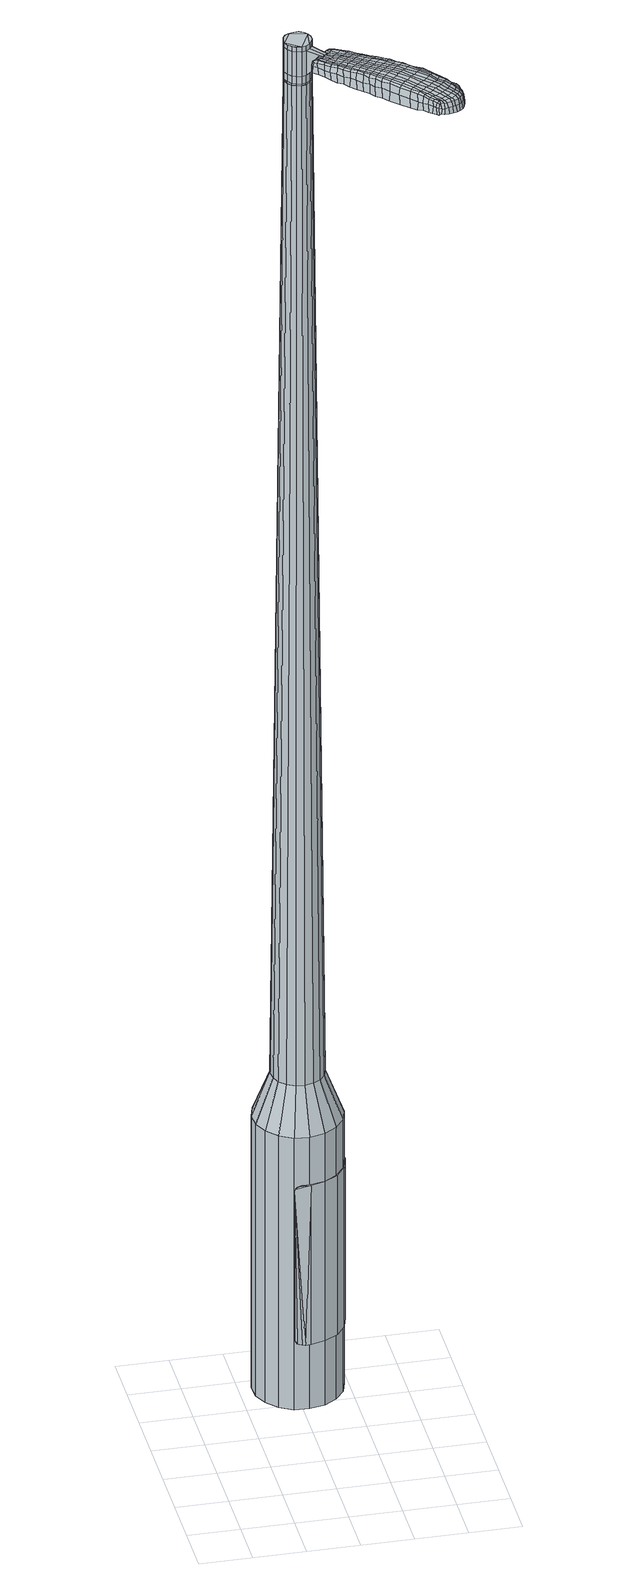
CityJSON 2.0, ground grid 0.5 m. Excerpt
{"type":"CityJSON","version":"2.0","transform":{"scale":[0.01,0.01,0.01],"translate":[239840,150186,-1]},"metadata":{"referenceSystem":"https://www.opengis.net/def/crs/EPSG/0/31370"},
"CityObjects":{
"object1":{"type":"GenericCityObject","attributes":{"cluster":799,"mean_distance_to_centroid":0.333,"new_centroid_x":239841.02,"new_centroid_y":150188.33,"mean_distance_to_camera":9.36,"H1":23.93,"H2":23.91,"Z_final":110.8,"cluster2":-1,"proj_x":239835.91,"proj_y":150193.07,"id_line":88924,"bearing_l":42.87,"distance":6.96,"orientation":"right","G_obj":312.87},"geometry":[{"type":"MultiSurface","lod":"2","boundaries":[[[0,1,2,3]],[[1,4,5,2]],[[4,6,7,5]],[[6,8,9,7]],[[8,10,11,9]],[[10,12,13,11]],[[12,14,15,13]],[[14,16,17,15]],[[16,18,19,17]],[[18,20,21,19]],[[20,22,23,21]],[[22,24,25,23]],[[24,26,27,25]],[[26,28,29,27]],[[28,30,31,29]],[[30,32,33,31]],[[32,34,35,33]],[[34,0,3,35]],[[36,37,38,39]],[[38,40,41,42]],[[41,43,42]],[[42,44,45,46]],[[45,47,46]],[[46,48,49,50]],[[49,51,50]],[[42,46,50,38]],[[50,52,39,38]],[[53,36,39]],[[2,5,7,35]],[[7,9,11,15]],[[11,13,15]],[[15,17,19,23]],[[19,21,23]],[[23,25,27,31]],[[27,29,31]],[[15,23,31,7]],[[31,33,35,7]],[[3,2,35]],[[1,0,54,55]],[[0,34,56,54]],[[34,32,57,56]],[[32,30,58,57]],[[30,28,59,58]],[[28,26,60,59]],[[26,24,61,60]],[[24,22,62,61]],[[22,20,63,62]],[[20,18,64,63]],[[18,16,65,64]],[[16,14,66,65]],[[14,12,67,66]],[[12,10,68,67]],[[10,8,69,68]],[[8,6,70,69]],[[6,4,71,70]],[[4,1,55,71]],[[55,54,72,73]],[[54,56,74,72]],[[56,57,75,74]],[[57,58,76,75]],[[58,59,77,76]],[[59,60,78,77]],[[60,61,79,78]],[[61,62,80,79]],[[62,63,81,80]],[[63,64,82,81]],[[64,65,83,82]],[[65,66,84,83]],[[66,67,85,84]],[[67,68,86,85]],[[68,69,87,86]],[[69,70,88,87]],[[70,71,89,88]],[[71,55,73,89]],[[72,90,91,92]],[[74,93,90,72]],[[75,94,93,74]],[[76,95,94,75]],[[77,96,95,76]],[[97,98,96,77]],[[99,100,98,97]],[[80,101,100,99]],[[81,102,101,80]],[[103,104,102,81]],[[105,106,104,103]],[[107,108,106,105]],[[109,110,108,107]],[[86,111,110,109]],[[112,113,111,86]],[[114,115,113,112]],[[116,117,115,114]],[[92,91,117,116]],[[118,119,120,121]],[[122,118,121,123]],[[124,122,123,125]],[[126,124,125,127]],[[128,126,127,129]],[[130,128,129,131]],[[132,130,131,133]],[[134,132,133,135]],[[136,134,135,137]],[[138,136,137,139]],[[140,138,139,141]],[[142,140,141,143]],[[144,142,143,145]],[[146,144,145,147]],[[148,146,147,149]],[[150,148,149,151]],[[73,72,92]],[[78,97,77]],[[78,79,99,97]],[[79,80,99]],[[82,103,81]],[[82,83,105,103]],[[83,84,107,105]],[[84,85,109,107]],[[85,86,109]],[[87,112,86]],[[87,88,114,112]],[[88,89,116,114]],[[89,73,92,116]],[[152,91,90]],[[152,153,117,91]],[[153,154,115,117]],[[154,155,113,115]],[[155,111,113]],[[156,110,111]],[[156,157,108,110]],[[157,158,106,108]],[[158,159,104,106]],[[159,102,104]],[[160,100,101]],[[160,161,98,100]],[[161,96,98]],[[39,52,150,162]],[[152,90,163,151]],[[53,39,162,119]],[[90,93,120,163]],[[36,53,119,118]],[[93,94,121,120]],[[37,36,118,122]],[[94,95,123,121]],[[38,37,122,124]],[[95,96,125,123]],[[40,38,124,126]],[[96,161,127,125]],[[41,40,126,128]],[[161,160,129,127]],[[43,41,128,130]],[[160,101,131,129]],[[42,43,130,132]],[[101,102,133,131]],[[44,42,132,134]],[[102,159,135,133]],[[45,44,134,136]],[[159,158,137,135]],[[47,45,136,138]],[[158,157,139,137]],[[46,47,138,140]],[[157,156,141,139]],[[48,46,140,142]],[[156,111,143,141]],[[49,48,142,144]],[[111,155,145,143]],[[51,49,144,146]],[[155,154,147,145]],[[50,51,146,148]],[[154,153,149,147]],[[52,50,148,150]],[[153,152,151,149]],[[150,151,164,165]],[[151,163,166,164]],[[163,120,167,166]],[[120,119,168,167]],[[119,162,169,168]],[[162,150,165,169]],[[170,171,172,173]],[[174,170,173,175]],[[170,174,176,177]],[[171,170,177,178]],[[179,180,181,182]],[[183,179,182,184]],[[179,183,185,186]],[[180,179,186,187]],[[188,189,190,191]],[[192,188,191,193]],[[188,192,194,195]],[[189,188,195,196]],[[197,198,199,200]],[[201,197,200,202]],[[197,201,203,204]],[[198,197,204,205]],[[206,207,208,209]],[[210,206,209,211]],[[206,210,212,213]],[[207,206,213,214]],[[215,216,217,218]],[[219,215,218,220]],[[215,219,221,222]],[[216,215,222,223]],[[224,225,226,227]],[[216,224,227,217]],[[224,216,223,228]],[[225,224,228,229]],[[230,231,232,233]],[[225,230,233,226]],[[230,225,229,234]],[[231,230,234,235]],[[236,174,175,237]],[[231,236,237,232]],[[236,231,235,238]],[[174,236,238,176]],[[239,240,241,242]],[[243,239,242,244]],[[239,243,245,246]],[[240,239,246,247]],[[248,249,250,251]],[[240,248,251,241]],[[248,240,247,252]],[[249,248,252,253]],[[254,255,256,257]],[[249,254,257,250]],[[254,249,253,258]],[[255,254,258,259]],[[260,261,262,263]],[[255,260,263,256]],[[260,255,259,264]],[[261,260,264,265]],[[266,171,178,267]],[[261,266,267,262]],[[266,261,265,268]],[[171,266,268,172]],[[269,270,271,272]],[[273,269,272,274]],[[269,273,275,276]],[[270,269,276,277]],[[278,279,280,281]],[[270,278,281,271]],[[278,270,277,282]],[[279,278,282,283]],[[284,285,286,287]],[[279,284,287,280]],[[284,279,283,288]],[[285,284,288,289]],[[290,183,184,291]],[[285,290,291,286]],[[290,285,289,292]],[[183,290,292,185]],[[293,294,295,296]],[[297,293,296,298]],[[293,297,299,300]],[[294,293,300,301]],[[302,303,304,305]],[[294,302,305,295]],[[302,294,301,306]],[[303,302,306,307]],[[308,309,310,311]],[[303,308,311,304]],[[308,303,307,312]],[[309,308,312,313]],[[314,315,316,317]],[[309,314,317,310]],[[314,309,313,318]],[[315,314,318,319]],[[320,180,187,321]],[[315,320,321,316]],[[320,315,319,322]],[[180,320,322,181]],[[323,209,208,324]],[[325,323,324,326]],[[323,325,327,328]],[[209,323,328,211]],[[329,325,326,330]],[[331,329,330,332]],[[329,331,333,334]],[[325,329,334,327]],[[335,331,332,336]],[[337,335,336,338]],[[335,337,339,340]],[[331,335,340,333]],[[341,337,338,342]],[[343,341,342,344]],[[341,343,345,346]],[[337,341,346,339]],[[347,343,344,348]],[[198,347,348,199]],[[347,198,205,349]],[[343,347,349,345]],[[350,351,196,195]],[[352,350,195,194]],[[350,352,353,354]],[[351,350,354,355]],[[356,357,355,354]],[[358,356,354,353]],[[356,358,359,360]],[[357,356,360,361]],[[362,363,361,360]],[[364,362,360,359]],[[362,364,365,366]],[[363,362,366,367]],[[368,369,367,366]],[[370,368,366,365]],[[368,370,203,201]],[[369,368,201,202]],[[371,372,373,374]],[[273,371,374,275]],[[371,273,274,375]],[[372,371,375,376]],[[377,192,193,378]],[[372,377,378,373]],[[377,372,376,379]],[[192,377,379,194]],[[380,381,382,383]],[[219,380,383,221]],[[380,219,220,384]],[[381,380,384,385]],[[386,387,388,389]],[[381,386,389,382]],[[386,381,385,390]],[[387,386,390,391]],[[392,189,196,393]],[[387,392,393,388]],[[392,387,391,394]],[[189,392,394,190]],[[395,396,397,398]],[[177,395,398,178]],[[395,177,176,399]],[[396,395,399,400]],[[401,402,403,404]],[[396,401,404,397]],[[401,396,400,405]],[[402,401,405,406]],[[407,200,199,408]],[[402,407,408,403]],[[407,402,406,409]],[[200,407,409,202]],[[410,411,412,413]],[[182,410,413,184]],[[410,182,181,414]],[[411,410,414,415]],[[416,204,203,417]],[[411,416,417,412]],[[416,411,415,418]],[[204,416,418,205]],[[419,420,421,422]],[[297,419,422,299]],[[419,297,298,423]],[[420,419,423,424]],[[425,210,211,426]],[[420,425,426,421]],[[425,420,424,427]],[[210,425,427,212]],[[428,429,430,431]],[[243,428,431,245]],[[428,243,244,432]],[[429,428,432,433]],[[434,435,436,437]],[[429,434,437,430]],[[434,429,433,438]],[[435,434,438,439]],[[440,207,214,441]],[[435,440,441,436]],[[440,435,439,442]],[[207,440,442,208]],[[443,444,433,432]],[[242,443,432,244]],[[443,242,241,445]],[[444,443,445,446]],[[447,448,439,438]],[[444,447,438,433]],[[447,444,446,449]],[[448,447,449,450]],[[451,324,208,442]],[[448,451,442,439]],[[451,448,450,452]],[[324,451,452,326]],[[453,454,455,456]],[[300,453,456,301]],[[453,300,299,422]],[[454,453,422,421]],[[457,328,327,458]],[[454,457,458,455]],[[457,454,421,426]],[[328,457,426,211]],[[459,460,446,445]],[[251,459,445,241]],[[459,251,250,461]],[[460,459,461,462]],[[463,464,450,449]],[[460,463,449,446]],[[463,460,462,465]],[[464,463,465,466]],[[467,330,326,452]],[[464,467,452,450]],[[467,464,466,468]],[[330,467,468,332]],[[469,470,471,472]],[[306,469,472,307]],[[469,306,301,456]],[[470,469,456,455]],[[473,334,333,474]],[[470,473,474,471]],[[473,470,455,458]],[[334,473,458,327]],[[475,476,462,461]],[[257,475,461,250]],[[475,257,256,477]],[[476,475,477,478]],[[479,480,466,465]],[[476,479,465,462]],[[479,476,478,481]],[[480,479,481,482]],[[483,336,332,468]],[[480,483,468,466]],[[483,480,482,484]],[[336,483,484,338]],[[485,486,487,488]],[[312,485,488,313]],[[485,312,307,472]],[[486,485,472,471]],[[489,340,339,490]],[[486,489,490,487]],[[489,486,471,474]],[[340,489,474,333]],[[491,492,478,477]],[[263,491,477,256]],[[491,263,262,493]],[[492,491,493,494]],[[495,496,482,481]],[[492,495,481,478]],[[495,492,494,497]],[[496,495,497,498]],[[499,342,338,484]],[[496,499,484,482]],[[499,496,498,500]],[[342,499,500,344]],[[501,502,503,504]],[[318,501,504,319]],[[501,318,313,488]],[[502,501,488,487]],[[505,346,345,506]],[[502,505,506,503]],[[505,502,487,490]],[[346,505,490,339]],[[507,508,494,493]],[[267,507,493,262]],[[507,267,178,398]],[[508,507,398,397]],[[509,510,498,497]],[[508,509,497,494]],[[509,508,397,404]],[[510,509,404,403]],[[511,348,344,500]],[[510,511,500,498]],[[511,510,403,408]],[[348,511,408,199]],[[512,513,415,414]],[[322,512,414,181]],[[512,322,319,504]],[[513,512,504,503]],[[514,349,205,418]],[[513,514,418,415]],[[514,513,503,506]],[[349,514,506,345]],[[515,516,376,375]],[[272,515,375,274]],[[515,272,271,517]],[[516,515,517,518]],[[519,352,194,379]],[[516,519,379,376]],[[519,516,518,520]],[[352,519,520,353]],[[521,522,523,524]],[[222,521,524,223]],[[521,222,221,383]],[[522,521,383,382]],[[525,526,527,528]],[[522,525,528,523]],[[525,522,382,389]],[[526,525,389,388]],[[529,351,355,530]],[[526,529,530,527]],[[529,526,388,393]],[[351,529,393,196]],[[531,532,518,517]],[[281,531,517,271]],[[531,281,280,533]],[[532,531,533,534]],[[535,358,353,520]],[[532,535,520,518]],[[535,532,534,536]],[[358,535,536,359]],[[537,538,539,540]],[[228,537,540,229]],[[537,228,223,524]],[[538,537,524,523]],[[541,542,543,544]],[[538,541,544,539]],[[541,538,523,528]],[[542,541,528,527]],[[545,357,361,546]],[[542,545,546,543]],[[545,542,527,530]],[[357,545,530,355]],[[547,548,534,533]],[[287,547,533,280]],[[547,287,286,549]],[[548,547,549,550]],[[551,364,359,536]],[[548,551,536,534]],[[551,548,550,552]],[[364,551,552,365]],[[553,554,555,556]],[[234,553,556,235]],[[553,234,229,540]],[[554,553,540,539]],[[557,558,559,560]],[[554,557,560,555]],[[557,554,539,544]],[[558,557,544,543]],[[561,363,367,562]],[[558,561,562,559]],[[561,558,543,546]],[[363,561,546,361]],[[563,564,550,549]],[[291,563,549,286]],[[563,291,184,413]],[[564,563,413,412]],[[565,370,365,552]],[[564,565,552,550]],[[565,564,412,417]],[[370,565,417,203]],[[566,567,400,399]],[[238,566,399,176]],[[566,238,235,556]],[[567,566,556,555]],[[568,569,406,405]],[[567,568,405,400]],[[568,567,555,560]],[[569,568,560,559]],[[570,369,202,409]],[[569,570,409,406]],[[570,569,559,562]],[[369,570,562,367]],[[571,572,573,574]],[[574,573,575,576]],[[577,575,573,578]],[[578,573,572,579]],[[580,581,582,583]],[[583,582,584,585]],[[586,584,582,587]],[[587,582,581,588]],[[589,590,591,592]],[[592,591,593,594]],[[595,593,591,596]],[[596,591,590,597]],[[598,599,600,601]],[[601,600,602,603]],[[604,602,600,605]],[[605,600,599,606]],[[607,608,609,610]],[[610,609,611,612]],[[613,611,609,614]],[[614,609,608,615]],[[616,617,618,619]],[[619,618,620,621]],[[622,620,618,623]],[[623,618,617,624]],[[625,626,627,628]],[[628,627,617,616]],[[624,617,627,629]],[[629,627,626,630]],[[631,632,633,634]],[[634,633,626,625]],[[630,626,633,635]],[[635,633,632,636]],[[576,575,637,638]],[[638,637,632,631]],[[636,632,637,639]],[[639,637,575,577]],[[640,641,642,643]],[[643,642,644,645]],[[646,644,642,647]],[[647,642,641,648]],[[649,650,651,652]],[[652,651,641,640]],[[648,641,651,653]],[[653,651,650,654]],[[655,656,657,658]],[[658,657,650,649]],[[654,650,657,659]],[[659,657,656,660]],[[661,662,663,664]],[[664,663,656,655]],[[660,656,663,665]],[[665,663,662,666]],[[579,572,667,668]],[[668,667,662,661]],[[666,662,667,669]],[[669,667,572,571]],[[670,671,672,673]],[[673,672,674,675]],[[676,674,672,677]],[[677,672,671,678]],[[679,680,681,682]],[[682,681,671,670]],[[678,671,681,683]],[[683,681,680,684]],[[685,686,687,688]],[[688,687,680,679]],[[684,680,687,689]],[[689,687,686,690]],[[585,584,691,692]],[[692,691,686,685]],[[690,686,691,693]],[[693,691,584,586]],[[694,695,696,697]],[[697,696,698,699]],[[700,698,696,701]],[[701,696,695,702]],[[703,704,705,706]],[[706,705,695,694]],[[702,695,705,707]],[[707,705,704,708]],[[709,710,711,712]],[[712,711,704,703]],[[708,704,711,713]],[[713,711,710,714]],[[715,716,717,718]],[[718,717,710,709]],[[714,710,717,719]],[[719,717,716,720]],[[588,581,721,722]],[[722,721,716,715]],[[720,716,721,723]],[[723,721,581,580]],[[607,610,724,725]],[[725,724,726,727]],[[728,726,724,729]],[[729,724,610,612]],[[727,726,730,731]],[[731,730,732,733]],[[734,732,730,735]],[[735,730,726,728]],[[733,732,736,737]],[[737,736,738,739]],[[740,738,736,741]],[[741,736,732,734]],[[739,738,742,743]],[[743,742,744,745]],[[746,744,742,747]],[[747,742,738,740]],[[745,744,748,749]],[[749,748,599,598]],[[606,599,748,750]],[[750,748,744,746]],[[597,751,752,596]],[[596,752,753,595]],[[754,753,752,755]],[[755,752,751,756]],[[756,757,758,755]],[[755,758,759,754]],[[760,759,758,761]],[[761,758,757,762]],[[762,763,764,761]],[[761,764,765,760]],[[766,765,764,767]],[[767,764,763,768]],[[768,769,770,767]],[[767,770,771,766]],[[604,771,770,602]],[[602,770,769,603]],[[772,773,774,775]],[[775,774,674,676]],[[675,674,774,776]],[[776,774,773,777]],[[594,593,778,779]],[[779,778,773,772]],[[777,773,778,780]],[[780,778,593,595]],[[781,782,783,784]],[[784,783,620,622]],[[621,620,783,785]],[[785,783,782,786]],[[787,788,789,790]],[[790,789,782,781]],[[786,782,789,791]],[[791,789,788,792]],[[597,590,793,794]],[[794,793,788,787]],[[792,788,793,795]],[[795,793,590,589]],[[796,797,798,799]],[[799,798,578,579]],[[577,578,798,800]],[[800,798,797,801]],[[802,803,804,805]],[[805,804,797,796]],[[801,797,804,806]],[[806,804,803,807]],[[598,601,808,809]],[[809,808,803,802]],[[807,803,808,810]],[[810,808,601,603]],[[811,812,813,814]],[[814,813,583,585]],[[580,583,813,815]],[[815,813,812,816]],[[604,605,817,818]],[[818,817,812,811]],[[816,812,817,819]],[[819,817,605,606]],[[820,821,698,822]],[[822,698,700]],[[699,698,821,823]],[[612,611,824,825]],[[825,824,821,820]],[[823,821,824,826]],[[826,824,611,613]],[[827,828,829,646]],[[829,644,646]],[[645,644,829,830]],[[830,829,828,831]],[[832,833,834,835]],[[835,834,828,827]],[[831,828,834,836]],[[836,834,833,837]],[[615,608,838,839]],[[839,838,833,832]],[[837,833,838,840]],[[840,838,608,607]],[[831,841,842,830]],[[830,842,643,645]],[[640,643,842,843]],[[843,842,841,844]],[[837,845,846,836]],[[836,846,841,831]],[[844,841,846,847]],[[847,846,845,848]],[[607,725,849,840]],[[840,849,845,837]],[[848,845,849,850]],[[850,849,725,727]],[[851,852,853,854]],[[854,853,701,702]],[[700,701,853,822]],[[822,853,852,820]],[[728,729,855,856]],[[856,855,852,851]],[[820,852,855,825]],[[825,855,729,612]],[[844,857,843]],[[843,857,652,640]],[[649,652,857,858]],[[858,857,859]],[[848,860,861,847]],[[847,861,857,844]],[[859,857,861,862]],[[862,861,860,863]],[[727,731,864,850]],[[850,864,860,848]],[[863,860,864,865]],[[865,864,731,733]],[[866,867,868]],[[868,867,707,708]],[[702,707,867,854]],[[854,867,866,851]],[[734,735,869,870]],[[870,869,866,868]],[[851,866,869,856]],[[856,869,735,728]],[[859,871,872,858]],[[858,872,658,649]],[[655,658,872,873]],[[873,872,871,874]],[[863,875,876,862]],[[862,876,871,859]],[[874,871,876,877]],[[877,876,875,878]],[[733,737,879,865]],[[865,879,875,863]],[[878,875,879,880]],[[880,879,737,739]],[[881,882,883,884]],[[884,883,713,714]],[[708,713,883,868]],[[883,882,868]],[[740,741,885,886]],[[886,885,882,881]],[[868,882,885,870]],[[870,885,741,734]],[[874,887,888,873]],[[873,888,664,655]],[[661,664,888,889]],[[889,888,887,890]],[[878,891,892,877]],[[877,892,887,874]],[[890,887,892,893]],[[893,892,891,894]],[[739,743,895,880]],[[880,895,891,878]],[[894,891,895,896]],[[896,895,743,745]],[[897,898,899,900]],[[900,899,719,720]],[[714,719,899,884]],[[884,899,898,881]],[[746,747,901,902]],[[902,901,898,897]],[[881,898,901,886]],[[886,901,747,740]],[[890,903,904,889]],[[889,904,668,661]],[[579,668,904,799]],[[799,904,903,796]],[[894,905,906,893]],[[893,906,903,890]],[[796,903,906,805]],[[805,906,905,802]],[[745,749,907,896]],[[896,907,905,894]],[[802,905,907,809]],[[809,907,749,598]],[[816,908,909,815]],[[815,909,723,580]],[[720,723,909,900]],[[900,909,908,897]],[[606,750,910,819]],[[819,910,908,816]],[[897,908,910,902]],[[902,910,750,746]],[[777,911,912,776]],[[776,912,673,675]],[[670,673,912,913]],[[913,912,911,914]],[[595,753,915,780]],[[780,915,911,777]],[[914,911,915,916]],[[916,915,753,754]],[[917,918,919,920]],[[920,919,623,624]],[[622,623,919,784]],[[784,919,918,781]],[[921,922,923,924]],[[924,923,918,917]],[[781,918,923,790]],[[790,923,922,787]],[[756,751,925,926]],[[926,925,922,921]],[[787,922,925,794]],[[794,925,751,597]],[[914,927,928,913]],[[913,928,682,670]],[[679,682,928,929]],[[929,928,927,930]],[[754,759,931,916]],[[916,931,927,914]],[[930,927,931,932]],[[932,931,759,760]],[[933,934,935,936]],[[936,935,629,630]],[[624,629,935,920]],[[920,935,934,917]],[[937,938,939,940]],[[940,939,934,933]],[[917,934,939,924]],[[924,939,938,921]],[[762,757,941,942]],[[942,941,938,937]],[[921,938,941,926]],[[926,941,757,756]],[[930,943,944,929]],[[929,944,688,679]],[[685,688,944,945]],[[945,944,943,946]],[[760,765,947,932]],[[932,947,943,930]],[[946,943,947,948]],[[948,947,765,766]],[[949,950,951,952]],[[952,951,635,636]],[[630,635,951,936]],[[936,951,950,933]],[[953,954,955,956]],[[956,955,950,949]],[[933,950,955,940]],[[940,955,954,937]],[[768,763,957,958]],[[958,957,954,953]],[[937,954,957,942]],[[942,957,763,762]],[[946,959,960,945]],[[945,960,692,685]],[[585,692,960,814]],[[814,960,959,811]],[[766,771,961,948]],[[948,961,959,946]],[[811,959,961,818]],[[818,961,771,604]],[[801,962,963,800]],[[800,963,639,577]],[[636,639,963,952]],[[952,963,962,949]],[[807,964,965,806]],[[806,965,962,801]],[[949,962,965,956]],[[956,965,964,953]],[[603,769,966,810]],[[810,966,964,807]],[[953,964,966,958]],[[958,966,769,768]],[[571,574,173,172]],[[574,576,175,173]],[[586,587,186,185]],[[587,588,187,186]],[[589,592,191,190]],[[592,594,193,191]],[[613,614,213,212]],[[614,615,214,213]],[[616,619,218,217]],[[619,621,220,218]],[[625,628,227,226]],[[628,616,217,227]],[[631,634,233,232]],[[634,625,226,233]],[[576,638,237,175]],[[638,631,232,237]],[[646,647,246,245]],[[647,648,247,246]],[[648,653,252,247]],[[653,654,253,252]],[[654,659,258,253]],[[659,660,259,258]],[[660,665,264,259]],[[665,666,265,264]],[[666,669,268,265]],[[669,571,172,268]],[[676,677,276,275]],[[677,678,277,276]],[[678,683,282,277]],[[683,684,283,282]],[[684,689,288,283]],[[689,690,289,288]],[[690,693,292,289]],[[693,586,185,292]],[[694,697,296,295]],[[697,699,298,296]],[[703,706,305,304]],[[706,694,295,305]],[[709,712,311,310]],[[712,703,304,311]],[[715,718,317,316]],[[718,709,310,317]],[[588,722,321,187]],[[722,715,316,321]],[[772,775,374,373]],[[775,676,275,374]],[[594,779,378,193]],[[779,772,373,378]],[[621,785,384,220]],[[785,786,385,384]],[[786,791,390,385]],[[791,792,391,390]],[[792,795,394,391]],[[795,589,190,394]],[[699,423,298]],[[699,823,424,423]],[[823,826,427,424]],[[826,613,212,427]],[[827,646,431,430]],[[646,245,431]],[[832,835,437,436]],[[835,827,430,437]],[[615,839,441,214]],[[839,832,436,441]],[[967,968,969,970]],[[971,972,970,969]],[[973,974,975,976]],[[977,978,979,980]],[[968,981,982,969]],[[983,971,969,982]],[[984,973,976,985]],[[986,987,978,977]],[[981,988,989,982]],[[989,990,983,982]],[[991,984,985,992]],[[993,987,986,994]],[[988,995,996,989]],[[996,997,990,989]],[[998,991,992,999]],[[1000,993,994,1001]],[[1002,1003,1004,1005]],[[1006,1007,1003,1002]],[[1006,1008,1009,1007]],[[1008,1010,1011,1009]],[[1012,1013,1014,1015]],[[1016,1017,1013,1012]],[[1018,1019,1017,1016]],[[1020,1021,1019,1018]],[[1015,1004,1003,1012]],[[1012,1003,1007,1016]],[[1007,1009,1018,1016]],[[1009,1011,1020,1018]],[[976,975,972,971]],[[985,976,971,983]],[[990,992,985,983]],[[997,999,992,990]],[[977,980,974,973]],[[986,977,973,984]],[[994,986,984,991]],[[1001,994,991,998]],[[978,1002,1005,979]],[[987,1006,1002,978]],[[1008,1006,987,993]],[[1010,1008,993,1000]],[[1022,1023,1024,1025]],[[1024,1026,1027,1028]],[[1024,1028,1029,1030]],[[1024,1030,1025]],[[1031,1022,1025,1032]],[[1033,1032,1025,1034]],[[1035,1034,1025]],[[1036,1024,1023,1037]],[[1038,1036,1037,1039]],[[1040,1038,1039,1041]],[[1042,1040,1041,1043]],[[1044,1042,1043,1045]],[[1045,1046,1047,1048]],[[1045,1048,1049,1050]],[[1045,1050,1051,1052]],[[1051,1053,1054,1055]],[[1051,1055,1056,1057]],[[1051,1057,1052]],[[1045,1052,1044]],[[1058,1059,1023,1022]],[[1060,1061,1026,1024]],[[1062,1063,1035,1025]],[[1059,1064,1037,1023]],[[1065,1060,1024,1036]],[[1064,1066,1039,1037]],[[1067,1065,1036,1038]],[[1066,1068,1041,1039]],[[1069,1067,1038,1040]],[[1068,1070,1043,1041]],[[1071,1069,1040,1042]],[[1070,1072,1045,1043]],[[1073,1071,1042,1044]],[[1072,1074,1046,1045]],[[1075,1076,1053,1051]],[[1077,1073,1044,1052]],[[1047,1046,1074,1078]],[[1048,1047,1078,1079]],[[1049,1048,1079,1080]],[[1050,1049,1080,1081]],[[1051,1050,1081,1075]],[[1082,1058,1022,1031]],[[1083,1082,1031,1032]],[[1084,1083,1032,1033]],[[1085,1084,1033,1034]],[[1063,1085,1034,1035]],[[1027,1026,1061,1086]],[[1054,1053,1076,1087]],[[1028,1027,1086,1088]],[[1029,1028,1088,1089]],[[1030,1029,1089,1090]],[[1025,1030,1090,1062]],[[1055,1054,1087,1091]],[[1056,1055,1091,1092]],[[1057,1056,1092,1093]],[[1052,1057,1093,1077]]]}]}
},
"vertices":[
[133,202,384],[121,194,384],[121,194,96],[133,202,96],[106,191,384],[106,191,96],[92,192,384],[92,192,96],[79,199,384],[79,199,96],[69,210,384],[69,210,96],[63,223,384],[63,223,96],[62,238,384],[62,238,96],[66,252,384],[66,252,96],[75,264,384],[75,264,96],[88,272,384],[88,272,96],[102,275,384],[102,275,96],[117,273,384],[117,273,96],[130,267,384],[130,267,96],[140,256,384],[140,256,96],[145,242,384],[145,242,96],[146,228,384],[146,228,96],[142,214,384],[142,214,96],[117,231,1524],[117,236,1524],[115,240,1524],[113,223,1524],[112,244,1524],[108,246,1524],[99,245,1524],[103,246,1524],[95,243,1524],[92,239,1524],[91,230,1524],[91,235,1524],[93,226,1524],[96,222,1524],[105,219,1524],[100,220,1524],[109,220,1524],[116,227,1524],[121,214,429],[114,210,429],[126,221,429],[129,230,429],[129,238,429],[125,247,429],[119,253,429],[111,257,429],[103,258,429],[94,256,429],[87,251,429],[82,244,429],[79,236,429],[80,227,429],[83,219,429],[89,213,429],[97,209,429],[105,208,429],[113,223,1483],[109,220,1483],[116,227,1483],[117,231,1483],[117,236,1483],[115,240,1483],[112,244,1483],[108,246,1483],[103,246,1483],[99,245,1483],[95,243,1483],[92,239,1483],[91,235,1483],[91,230,1483],[93,226,1483],[96,222,1483],[100,220,1483],[105,219,1483],[113,223,1485],[109,221,1485],[109,221,1483],[116,227,1485],[117,231,1485],[117,236,1485],[115,240,1485],[112,243,1483],[112,243,1485],[108,245,1483],[108,245,1485],[103,246,1485],[99,245,1485],[95,242,1483],[95,242,1485],[93,239,1483],[93,239,1485],[91,234,1483],[91,234,1485],[92,230,1483],[92,230,1485],[93,226,1485],[96,223,1483],[96,223,1485],[100,221,1483],[100,221,1485],[105,220,1483],[105,220,1485],[117,231,1519],[116,227,1519],[116,227,1493],[117,231,1493],[117,236,1519],[117,236,1493],[115,240,1519],[115,240,1493],[112,244,1519],[112,244,1493],[108,246,1519],[108,246,1493],[103,246,1519],[103,246,1493],[99,245,1519],[99,245,1493],[95,243,1519],[95,243,1493],[92,239,1519],[92,239,1493],[91,235,1519],[91,235,1493],[91,230,1519],[91,230,1493],[93,226,1519],[93,226,1493],[96,222,1519],[96,222,1493],[100,220,1519],[100,220,1493],[105,219,1519],[105,219,1493],[109,220,1519],[109,220,1493],[109,220,1485],[105,219,1485],[100,220,1485],[96,222,1485],[91,230,1485],[91,235,1485],[92,239,1485],[95,243,1485],[108,246,1485],[112,244,1485],[113,223,1519],[113,223,1493],[124,207,1513],[124,207,1518],[126,209,1513],[128,212,1513],[128,212,1518],[126,209,1518],[162,142,1519],[157,147,1518],[157,145,1509],[162,140,1510],[168,135,1519],[167,133,1510],[168,137,1526],[162,143,1525],[158,149,1525],[190,168,1519],[185,173,1518],[184,172,1525],[189,167,1525],[196,162,1519],[195,161,1526],[198,162,1510],[192,168,1510],[187,173,1509],[227,102,1519],[225,100,1519],[225,99,1513],[228,101,1513],[230,106,1519],[230,105,1513],[229,107,1524],[226,103,1524],[224,101,1524],[177,156,1530],[172,162,1529],[170,159,1529],[175,154,1530],[183,150,1531],[181,147,1531],[186,152,1530],[180,159,1530],[175,164,1529],[122,215,1512],[120,214,1512],[121,213,1517],[123,214,1517],[124,217,1512],[125,216,1517],[125,217,1506],[123,215,1506],[121,213,1506],[203,99,1519],[201,101,1519],[200,100,1512],[203,98,1512],[205,98,1518],[205,96,1512],[206,99,1522],[204,100,1523],[201,102,1524],[197,105,1519],[193,108,1519],[193,107,1512],[197,103,1512],[198,106,1524],[194,110,1525],[189,112,1519],[183,118,1519],[183,116,1511],[188,111,1511],[189,114,1526],[184,120,1526],[175,127,1519],[175,125,1510],[176,128,1526],[115,199,1513],[120,193,1513],[120,194,1518],[115,200,1517],[112,203,1512],[113,203,1516],[111,202,1506],[115,197,1507],[120,191,1507],[124,187,1514],[129,181,1515],[130,183,1520],[125,188,1519],[124,185,1507],[129,179,1507],[134,175,1515],[139,170,1516],[139,171,1522],[134,177,1521],[134,174,1508],[138,168,1508],[143,164,1517],[148,158,1517],[149,160,1524],[144,166,1523],[143,162,1508],[148,156,1509],[153,153,1518],[153,154,1524],[153,151,1509],[230,123,1519],[228,126,1519],[227,125,1524],[229,122,1523],[231,121,1518],[230,121,1522],[233,121,1512],[232,123,1512],[230,126,1512],[225,130,1519],[222,134,1519],[220,134,1525],[224,129,1524],[227,130,1512],[223,134,1512],[218,139,1519],[212,145,1519],[211,144,1526],[216,138,1526],[220,139,1511],[214,145,1511],[205,153,1519],[203,153,1526],[207,153,1510],[137,219,1513],[143,214,1513],[144,214,1507],[139,219,1507],[133,223,1512],[134,223,1506],[133,222,1516],[136,219,1517],[141,214,1518],[148,209,1514],[154,203,1515],[155,204,1507],[150,209,1507],[147,208,1519],[152,203,1520],[159,198,1515],[164,193,1516],[166,193,1508],[161,198,1508],[157,198,1521],[163,193,1522],[170,188,1517],[175,183,1517],[177,183,1509],[172,188,1508],[168,188,1523],[173,183,1524],[180,178,1518],[182,178,1509],[178,177,1524],[126,210,1519],[125,209,1519],[131,205,1520],[130,203,1520],[134,207,1520],[129,212,1519],[137,200,1522],[135,198,1522],[142,194,1523],[140,192,1523],[144,196,1523],[139,202,1521],[147,189,1524],[145,187,1524],[152,183,1525],[150,181,1525],[154,185,1525],[149,191,1524],[157,178,1526],[155,176,1526],[162,172,1527],[160,170,1527],[164,175,1527],[159,180,1526],[167,167,1528],[165,165,1528],[170,169,1528],[224,105,1527],[222,103,1527],[227,109,1526],[224,112,1527],[221,109,1528],[219,106,1528],[217,113,1529],[214,111,1529],[219,117,1528],[215,122,1530],[212,119,1530],[209,116,1530],[207,124,1531],[204,122,1531],[210,127,1530],[204,134,1531],[201,131,1531],[198,128,1531],[192,140,1531],[189,138,1531],[195,143,1531],[232,119,1518],[232,115,1519],[233,115,1513],[233,119,1513],[230,119,1523],[231,116,1523],[231,111,1519],[232,110,1513],[230,111,1524],[208,97,1518],[210,96,1518],[210,98,1523],[207,98,1523],[207,96,1513],[210,95,1513],[214,96,1519],[218,97,1519],[217,98,1524],[213,98,1523],[214,95,1513],[218,96,1513],[221,98,1519],[220,99,1524],[222,97,1513],[163,145,1528],[165,146,1528],[160,151,1528],[159,150,1527],[169,138,1528],[171,139,1529],[167,148,1529],[170,150,1530],[165,155,1529],[162,153,1528],[173,141,1529],[176,143,1530],[172,152,1530],[167,157,1529],[178,145,1531],[187,167,1528],[186,165,1529],[192,159,1529],[193,160,1528],[182,172,1527],[181,170,1528],[183,162,1529],[189,156,1530],[178,167,1528],[131,223,1512],[129,222,1512],[130,221,1517],[131,222,1517],[132,223,1506],[130,222,1506],[127,220,1512],[127,219,1517],[128,220,1506],[111,205,1512],[112,207,1512],[112,205,1506],[111,204,1506],[112,205,1517],[114,206,1517],[114,208,1512],[116,210,1512],[116,209,1506],[114,207,1506],[115,207,1517],[117,209,1517],[118,212,1512],[118,211,1506],[119,211,1517],[116,201,1519],[117,202,1519],[121,195,1520],[122,196,1520],[119,204,1519],[121,205,1519],[124,198,1520],[126,200,1520],[123,207,1519],[128,201,1520],[135,218,1519],[133,217,1519],[139,212,1520],[140,213,1520],[131,215,1519],[136,209,1520],[126,189,1521],[127,191,1521],[130,184,1522],[132,185,1522],[129,192,1521],[131,194,1521],[134,187,1522],[136,188,1523],[133,196,1522],[138,190,1523],[146,208,1521],[144,206,1521],[149,201,1522],[151,202,1522],[142,204,1521],[147,199,1522],[135,178,1523],[137,179,1523],[140,172,1524],[141,174,1524],[138,181,1523],[140,183,1524],[143,175,1525],[145,177,1525],[143,185,1524],[148,179,1525],[156,197,1523],[155,196,1523],[160,191,1524],[161,192,1524],[152,193,1524],[157,188,1525],[145,167,1525],[146,168,1525],[149,161,1526],[151,162,1526],[148,170,1526],[150,172,1526],[153,164,1527],[155,166,1527],[152,174,1526],[157,168,1527],[167,187,1525],[165,185,1525],[170,180,1526],[172,182,1526],[162,183,1526],[168,178,1527],[154,156,1527],[156,157,1527],[158,159,1527],[160,161,1528],[162,163,1528],[177,177,1527],[175,175,1527],[173,172,1528],[229,121,1525],[229,118,1525],[227,124,1526],[226,121,1526],[228,113,1526],[225,117,1527],[206,100,1525],[208,100,1525],[205,102,1526],[203,103,1525],[211,99,1525],[215,100,1526],[212,103,1527],[209,102,1526],[218,101,1526],[215,104,1527],[223,128,1526],[223,125,1527],[220,132,1527],[219,130,1528],[222,121,1528],[217,126,1529],[199,106,1526],[201,106,1527],[197,110,1528],[195,110,1527],[204,106,1527],[208,107,1528],[203,112,1529],[200,111,1528],[211,109,1528],[206,114,1530],[215,137,1528],[214,135,1529],[210,143,1528],[209,141,1529],[212,131,1529],[206,138,1530],[191,115,1528],[192,115,1528],[187,121,1529],[185,120,1528],[195,116,1529],[198,118,1530],[192,124,1530],[189,122,1530],[201,119,1530],[195,126,1531],[202,152,1529],[200,150,1529],[198,147,1530],[177,129,1528],[179,130,1529],[181,132,1530],[184,133,1530],[187,136,1531],[159,146,1509],[159,148,1518],[164,143,1518],[163,141,1509],[169,137,1519],[169,135,1510],[170,138,1525],[164,145,1525],[159,150,1525],[182,171,1525],[184,171,1518],[189,166,1518],[187,166,1525],[195,160,1519],[193,160,1525],[197,160,1510],[191,166,1509],[186,171,1509],[224,101,1513],[223,101,1519],[226,104,1519],[226,103,1513],[228,107,1519],[228,106,1513],[227,108,1524],[225,105,1524],[222,102,1524],[170,159,1528],[172,161,1528],[177,156,1529],[175,154,1529],[183,149,1529],[181,147,1529],[186,152,1529],[180,158,1529],[175,164,1528],[122,211,1516],[122,212,1512],[123,214,1512],[124,213,1516],[126,216,1512],[126,215,1516],[127,215,1506],[124,213,1506],[122,211,1506],[202,101,1512],[202,103,1519],[204,101,1518],[204,99,1512],[206,100,1518],[206,98,1512],[206,101,1522],[205,102,1523],[203,104,1523],[194,108,1512],[194,110,1519],[198,106,1519],[198,104,1512],[199,107,1524],[195,111,1525],[184,118,1511],[185,119,1519],[190,114,1519],[190,112,1511],[191,115,1525],[185,121,1526],[177,128,1519],[177,126,1510],[177,129,1526],[122,195,1518],[121,194,1513],[117,200,1513],[117,201,1517],[114,204,1512],[115,204,1515],[113,203,1506],[116,198,1506],[121,192,1507],[131,184,1520],[131,182,1514],[126,188,1514],[126,189,1519],[126,187,1507],[131,181,1507],[141,172,1522],[140,171,1516],[136,177,1515],[136,178,1521],[135,175,1508],[140,169,1508],[150,161,1523],[150,159,1517],[145,165,1516],[145,167,1522],[145,163,1508],[149,158,1508],[154,154,1517],[155,156,1524],[154,152,1509],[225,124,1523],[226,125,1519],[228,122,1518],[227,121,1523],[229,120,1518],[228,120,1522],[231,120,1512],[230,122,1512],[228,125,1512],[219,132,1525],[220,133,1519],[224,128,1519],[222,128,1524],[225,129,1512],[222,133,1512],[209,143,1526],[211,143,1519],[216,137,1519],[215,137,1525],[218,138,1511],[213,143,1511],[203,152,1519],[202,151,1526],[205,152,1510],[143,212,1507],[141,212,1513],[136,218,1513],[137,218,1506],[132,221,1512],[133,221,1506],[132,220,1515],[135,217,1517],[140,212,1518],[154,202,1507],[152,202,1514],[147,207,1514],[148,207,1507],[146,207,1519],[151,202,1520],[165,192,1508],[163,192,1516],[158,197,1515],[159,197,1508],[156,197,1521],[161,191,1522],[176,182,1508],[174,181,1517],[168,187,1516],[170,187,1508],[167,186,1522],[172,181,1523],[179,176,1517],[181,176,1509],[177,176,1524],[127,210,1518],[125,208,1518],[132,205,1519],[130,203,1519],[134,206,1519],[129,212,1518],[137,199,1520],[135,197,1520],[142,194,1521],[140,192,1521],[144,196,1521],[139,201,1520],[147,188,1523],[145,186,1523],[152,183,1524],[150,181,1524],[154,185,1524],[149,190,1523],[157,177,1525],[155,175,1525],[162,172,1526],[160,170,1526],[165,174,1526],[160,180,1525],[167,167,1527],[165,165,1527],[170,169,1527],[221,104,1526],[223,106,1526],[225,109,1525],[223,112,1526],[221,109,1526],[218,107,1526],[214,112,1528],[216,114,1528],[219,117,1527],[214,122,1528],[212,119,1529],[209,117,1529],[204,122,1530],[207,124,1530],[209,127,1529],[203,134,1530],[201,131,1530],[198,129,1530],[190,138,1530],[192,140,1530],[195,143,1530],[231,116,1513],[230,116,1518],[230,118,1518],[231,119,1512],[228,119,1523],[229,116,1523],[229,111,1519],[230,111,1513],[228,112,1523],[210,100,1523],[210,99,1518],[208,99,1518],[208,100,1523],[208,98,1512],[210,97,1512],[216,100,1523],[217,99,1519],[214,98,1519],[213,100,1523],[214,97,1513],[218,98,1513],[220,100,1519],[220,101,1524],[221,99,1513],[161,151,1527],[166,146,1527],[165,145,1527],[160,151,1526],[170,139,1527],[171,140,1528],[165,155,1528],[170,150,1528],[168,148,1528],[163,153,1527],[174,141,1528],[176,143,1529],[173,152,1529],[168,157,1528],[179,145,1529],[192,158,1528],[185,164,1527],[187,165,1527],[193,159,1527],[182,170,1526],[180,169,1527],[183,161,1528],[189,155,1528],[178,167,1527],[131,219,1516],[131,220,1512],[132,220,1516],[132,220,1506],[128,218,1512],[129,217,1516],[129,218,1506],[114,204,1506],[114,205,1512],[113,204,1512],[114,204,1516],[115,205,1516],[118,207,1506],[118,208,1512],[116,206,1512],[116,205,1506],[117,206,1516],[118,208,1516],[120,210,1512],[120,209,1506],[120,210,1516],[118,201,1518],[117,201,1518],[122,196,1519],[123,196,1519],[121,205,1518],[120,203,1518],[124,198,1519],[126,199,1519],[123,206,1518],[128,201,1519],[139,211,1519],[134,216,1518],[135,217,1518],[140,212,1519],[132,214,1518],[137,209,1519],[127,190,1520],[132,184,1521],[132,185,1521],[131,194,1520],[129,192,1520],[134,186,1521],[136,188,1521],[133,196,1520],[138,190,1521],[144,206,1520],[145,207,1520],[150,201,1521],[142,204,1520],[147,198,1521],[137,179,1522],[136,179,1522],[141,173,1523],[142,173,1523],[141,183,1522],[139,181,1522],[144,175,1523],[146,177,1524],[143,184,1523],[148,179,1524],[160,190,1523],[155,195,1522],[156,196,1522],[161,191,1523],[152,193,1522],[157,188,1523],[147,168,1524],[146,167,1524],[151,162,1525],[152,162,1525],[151,172,1525],[149,170,1524],[153,164,1525],[156,166,1526],[153,173,1525],[158,168,1526],[170,180,1525],[165,185,1524],[166,186,1524],[171,181,1525],[162,182,1524],[168,177,1525],[156,157,1526],[155,156,1526],[161,161,1527],[158,159,1526],[163,163,1527],[175,174,1526],[176,175,1526],[173,172,1526],[227,118,1524],[227,120,1524],[225,123,1525],[225,121,1525],[227,114,1525],[224,117,1525],[206,103,1525],[208,101,1524],[206,102,1524],[204,104,1525],[212,104,1526],[215,101,1525],[211,101,1524],[209,103,1525],[218,102,1525],[215,105,1526],[222,125,1526],[222,127,1526],[218,132,1526],[218,130,1527],[221,121,1526],[216,126,1527],[197,111,1527],[202,107,1526],[200,107,1526],[196,111,1526],[203,113,1528],[208,108,1527],[205,107,1526],[200,112,1527],[211,110,1527],[206,115,1528],[214,135,1527],[214,136,1527],[209,142,1527],[208,141,1528],[212,131,1528],[206,137,1529],[187,122,1528],[193,116,1527],[191,116,1527],[186,122,1527],[193,125,1529],[199,118,1529],[196,117,1528],[190,123,1528],[201,120,1529],[195,126,1530],[200,149,1528],[201,151,1528],[197,146,1529],[179,131,1528],[178,130,1528],[184,134,1529],[182,132,1529],[187,136,1530],[113,203,1508],[118,207,1508],[139,183,1509],[134,177,1509],[153,167,1510],[147,161,1510],[180,137,1512],[173,131,1512],[161,144,1511],[168,150,1511],[192,124,1513],[202,114,1514],[195,108,1514],[185,117,1513],[123,212,1508],[145,188,1509],[160,172,1510],[187,143,1512],[174,157,1511],[199,130,1513],[208,120,1514],[128,217,1508],[151,194,1509],[166,178,1510],[194,150,1512],[181,163,1511],[215,126,1514],[206,137,1513],[133,221,1508],[157,199,1509],[172,184,1510],[200,156,1512],[188,169,1511],[221,132,1514],[213,143,1513],[211,105,1514],[215,102,1514],[210,97,1514],[205,99,1514],[217,110,1514],[220,107,1514],[223,116,1514],[226,112,1514],[230,122,1514],[231,117,1514],[220,101,1515],[225,101,1515],[224,100,1515],[217,98,1515],[224,104,1515],[226,101,1515],[227,107,1515],[227,102,1515],[230,109,1515],[227,103,1515],[145,245,334],[147,241,334],[147,241,165],[142,255,171],[145,245,165],[144,249,165],[143,252,166],[142,253,167],[142,255,169],[144,249,334],[143,252,333],[142,253,332],[142,255,331],[142,255,328],[147,227,165],[147,227,334],[143,213,165],[143,213,334],[134,201,165],[134,201,334],[121,193,165],[121,193,334],[107,189,165],[107,189,334],[102,189,334],[99,190,334],[96,190,333],[94,190,332],[93,190,331],[92,191,328],[102,189,165],[92,191,171],[93,190,169],[94,190,167],[96,190,166],[99,190,165],[143,244,334],[144,241,334],[144,241,165],[143,244,165],[139,254,171],[139,254,328],[145,227,334],[145,227,165],[140,214,334],[140,214,165],[132,203,334],[132,203,165],[120,195,334],[120,195,165],[107,192,334],[107,192,165],[103,192,334],[93,193,328],[93,193,171],[103,192,165],[99,193,334],[96,193,333],[94,193,332],[93,193,331],[141,248,334],[140,250,333],[139,252,332],[139,253,331],[141,248,165],[93,193,169],[140,250,166],[139,252,167],[139,253,169],[94,193,167],[96,193,166],[99,193,165]
]}
